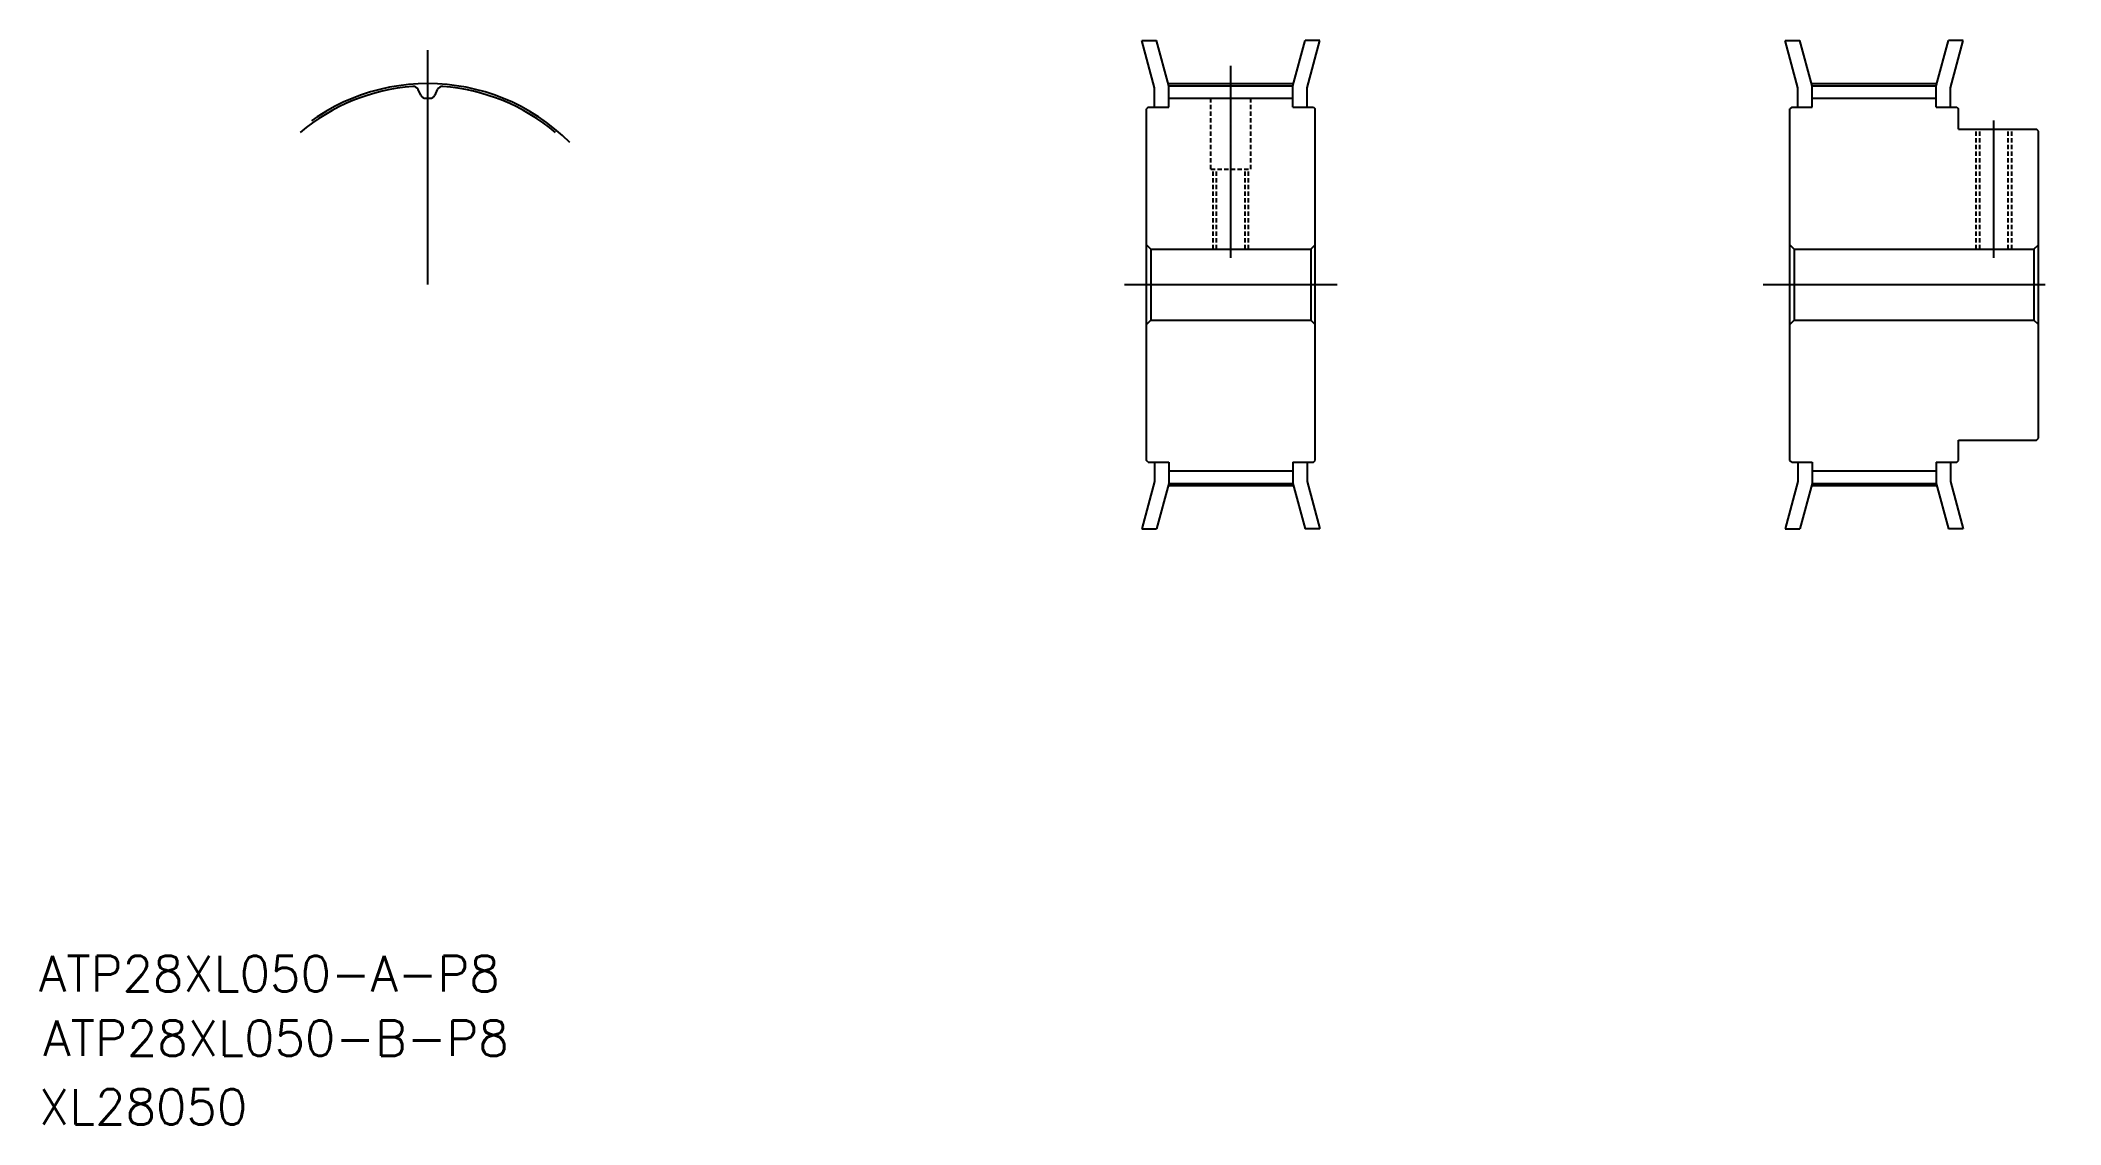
# Model space of a CAD drawing. Extents: x -11 to 216, y 10 to 132.
import ezdxf

# ---------------------------------------------------------------- set-up
doc = ezdxf.new("R2010")
doc.units = 0
doc.linetypes.add('CENTER', pattern=[50.8, 31.75, -6.35, 6.35, -6.35])
doc.linetypes.add('DASHED', pattern=[0.75, 0.5, -0.25])
doc.layers.get('0').update_dxf_attribs({"linetype": 'CONTINUOUS'})
doc.layers.add('CENTER', color=1, linetype='CENTER')
doc.styles.get("Standard").update_dxf_attribs({"font": 'txt', "bigfont": 'BIGFONT'})

msp = doc.modelspace()

# ---------------------------------------------------------------- linework, layer by layer
at = {"color": 7, "linetype": 'CONTINUOUS'}
for p, q in [((112.97, 132.1), (114.62, 132.1)), ((114.39, 126.78), (112.97, 132.1)), ((115.99, 126.99), (114.62, 132.1)), ((129.99, 126.99), (131.37, 132.1)), ((133.02, 132.1), (131.37, 132.1)), ((131.59, 126.78), (133.02, 132.1)), ((186.89, 126.78), (185.47, 132.1)), ((185.47, 132.1), (187.12, 132.1)), ((188.49, 126.99), (187.12, 132.1)), ((202.49, 126.99), (203.87, 132.1)), ((205.52, 132.1), (203.87, 132.1)), ((204.09, 126.78), (205.52, 132.1)), ((31.7, 125.94), (31.41, 126.57)), ((33.31, 125.94), (33.6, 126.57)), ((114.39, 124.6), (114.39, 126.78)), ((115.99, 124.6), (115.99, 126.99)), ((115.99, 126.99), (129.99, 126.99)), ((115.99, 125.59), (129.99, 125.59)), ((129.99, 124.6), (129.99, 126.99)), ((131.59, 124.6), (131.59, 126.78)), ((186.89, 124.6), (186.89, 126.78)), ((188.49, 126.99), (202.49, 126.99)), ((188.49, 124.6), (188.49, 126.99)), ((188.49, 125.59), (202.49, 125.59)), ((202.49, 124.6), (202.49, 126.99)), ((204.09, 124.6), (204.09, 126.78)), ((113.69, 124.6), (113.49, 124.4)), ((113.49, 84.8), (113.49, 124.4)), ((113.69, 124.6), (115.99, 124.6)), ((129.99, 124.6), (132.29, 124.6)), ((132.29, 124.6), (132.49, 124.4)), ((132.49, 84.8), (132.49, 124.4)), ((186.19, 124.6), (185.99, 124.4)), ((185.99, 84.8), (185.99, 124.4)), ((186.19, 124.6), (188.49, 124.6)), ((202.49, 124.6), (204.79, 124.6)), ((204.79, 124.6), (204.99, 124.4)), ((204.99, 122.1), (204.99, 124.4)), ((204.99, 122.1), (213.79, 122.1)), ((213.99, 121.9), (213.79, 122.1)), ((213.99, 87.3), (213.99, 121.9)), ((113.99, 108.6), (113.49, 109.1)), ((113.99, 108.6), (131.99, 108.6)), ((113.99, 108.6), (113.99, 100.6)), ((131.99, 108.6), (132.49, 109.1)), ((131.99, 108.6), (131.99, 100.6)), ((186.49, 108.6), (185.99, 109.1)), ((186.49, 108.6), (213.49, 108.6)), ((186.49, 108.6), (186.49, 100.6)), ((213.49, 108.6), (213.99, 109.1)), ((213.49, 108.6), (213.49, 100.6)), ((113.49, 100.1), (113.99, 100.6)), ((113.99, 100.6), (131.99, 100.6)), ((132.49, 100.1), (131.99, 100.6)), ((185.99, 100.1), (186.49, 100.6)), ((186.49, 100.6), (213.49, 100.6)), ((213.99, 100.1), (213.49, 100.6)), ((204.99, 87.1), (213.79, 87.1)), ((204.99, 84.8), (204.99, 87.1)), ((213.79, 87.1), (213.99, 87.3)), ((113.69, 84.6), (113.49, 84.8)), ((113.69, 84.6), (115.99, 84.6)), ((114.39, 84.6), (114.39, 82.43)), ((115.99, 84.6), (115.99, 82.22)), ((129.99, 84.6), (132.29, 84.6)), ((129.99, 84.6), (129.99, 82.22)), ((131.59, 84.6), (131.59, 82.43)), ((132.29, 84.6), (132.49, 84.8)), ((186.19, 84.6), (185.99, 84.8)), ((186.19, 84.6), (188.49, 84.6)), ((186.89, 84.6), (186.89, 82.43)), ((188.49, 84.6), (188.49, 82.22)), ((202.49, 84.6), (204.79, 84.6)), ((202.49, 84.6), (202.49, 82.22)), ((204.09, 84.6), (204.09, 82.43)), ((204.79, 84.6), (204.99, 84.8)), ((114.39, 82.43), (112.97, 77.1)), ((115.99, 82.22), (114.62, 77.1)), ((115.99, 83.62), (129.99, 83.62)), ((115.99, 82.22), (129.99, 82.22)), ((129.99, 82.22), (131.37, 77.1)), ((131.59, 82.43), (133.02, 77.1)), ((186.89, 82.43), (185.47, 77.1)), ((188.49, 82.22), (187.12, 77.1)), ((188.49, 83.62), (202.49, 83.62)), ((188.49, 82.22), (202.49, 82.22)), ((202.49, 82.22), (203.87, 77.1)), ((204.09, 82.43), (205.52, 77.1)), ((112.97, 77.1), (114.62, 77.1)), ((133.02, 77.1), (131.37, 77.1)), ((185.47, 77.1), (187.12, 77.1)), ((205.52, 77.1), (203.87, 77.1))]:
    msp.add_line(p, q, dxfattribs=at)
at = {"color": 3, "linetype": 'DASHED'}
for p, q in [((120.74, 117.6), (120.74, 125.59)), ((125.24, 117.6), (125.24, 125.59)), ((206.99, 108.6), (206.99, 122.1)), ((207.39, 108.6), (207.39, 122.1)), ((210.59, 108.6), (210.59, 122.1)), ((210.99, 108.6), (210.99, 122.1)), ((120.74, 117.6), (125.24, 117.6)), ((120.99, 108.6), (120.99, 117.6)), ((121.39, 108.6), (121.39, 117.6)), ((124.59, 108.6), (124.59, 117.6)), ((124.99, 108.6), (124.99, 117.6))]:
    msp.add_line(p, q, dxfattribs=at)
at = {"color": 7, "linetype": 'CONTINUOUS'}
for centre, radius, start, end in [((32.5, 104.6), 22.38, 94.3502, 130), ((30.85, 126.32), 0.61, 25, 94.3502), ((32.25, 126.2), 0.61, 205, 270.6638), ((32.5, 104.6), 20.98, 89.3362, 90.6638), ((32.75, 126.2), 0.61, 269.3362, 335), ((34.16, 126.32), 0.61, 85.6498, 155), ((32.5, 104.6), 22.38, 50, 85.6498)]:
    msp.add_arc(centre, radius, start, end, dxfattribs=at)
at = {"layer": 'CENTER', "color": 1, "linetype": 'CENTER'}
for p, q in [((32.5, 104.6), (32.5, 131.01)), ((122.99, 107.6), (122.99, 129.24)), ((115.99, 127.24), (129.99, 127.24)), ((188.38, 127.24), (202.61, 127.24)), ((208.99, 107.6), (208.99, 123.1)), ((110.99, 104.6), (134.99, 104.6)), ((182.99, 104.6), (216.49, 104.6)), ((115.99, 81.96), (129.99, 81.96)), ((188.38, 81.96), (202.61, 81.96))]:
    msp.add_line(p, q, dxfattribs=at)
msp.add_arc((32.5, 104.6), 22.64, 45, 135, dxfattribs=at)

# ---------------------------------------------------------------- texts
at = {"color": 7, "linetype": 'CONTINUOUS'}
for s, p in [('ATP28XL050-A-P8', (-11.33, 25)), ('ATP28XL050-B-P8', (-10.83, 17.74)), ('XL28050', (-11.33, 10))]:
    msp.add_text(s, height=4, dxfattribs=at).set_placement(p)

doc.saveas('drawing.dxf')
